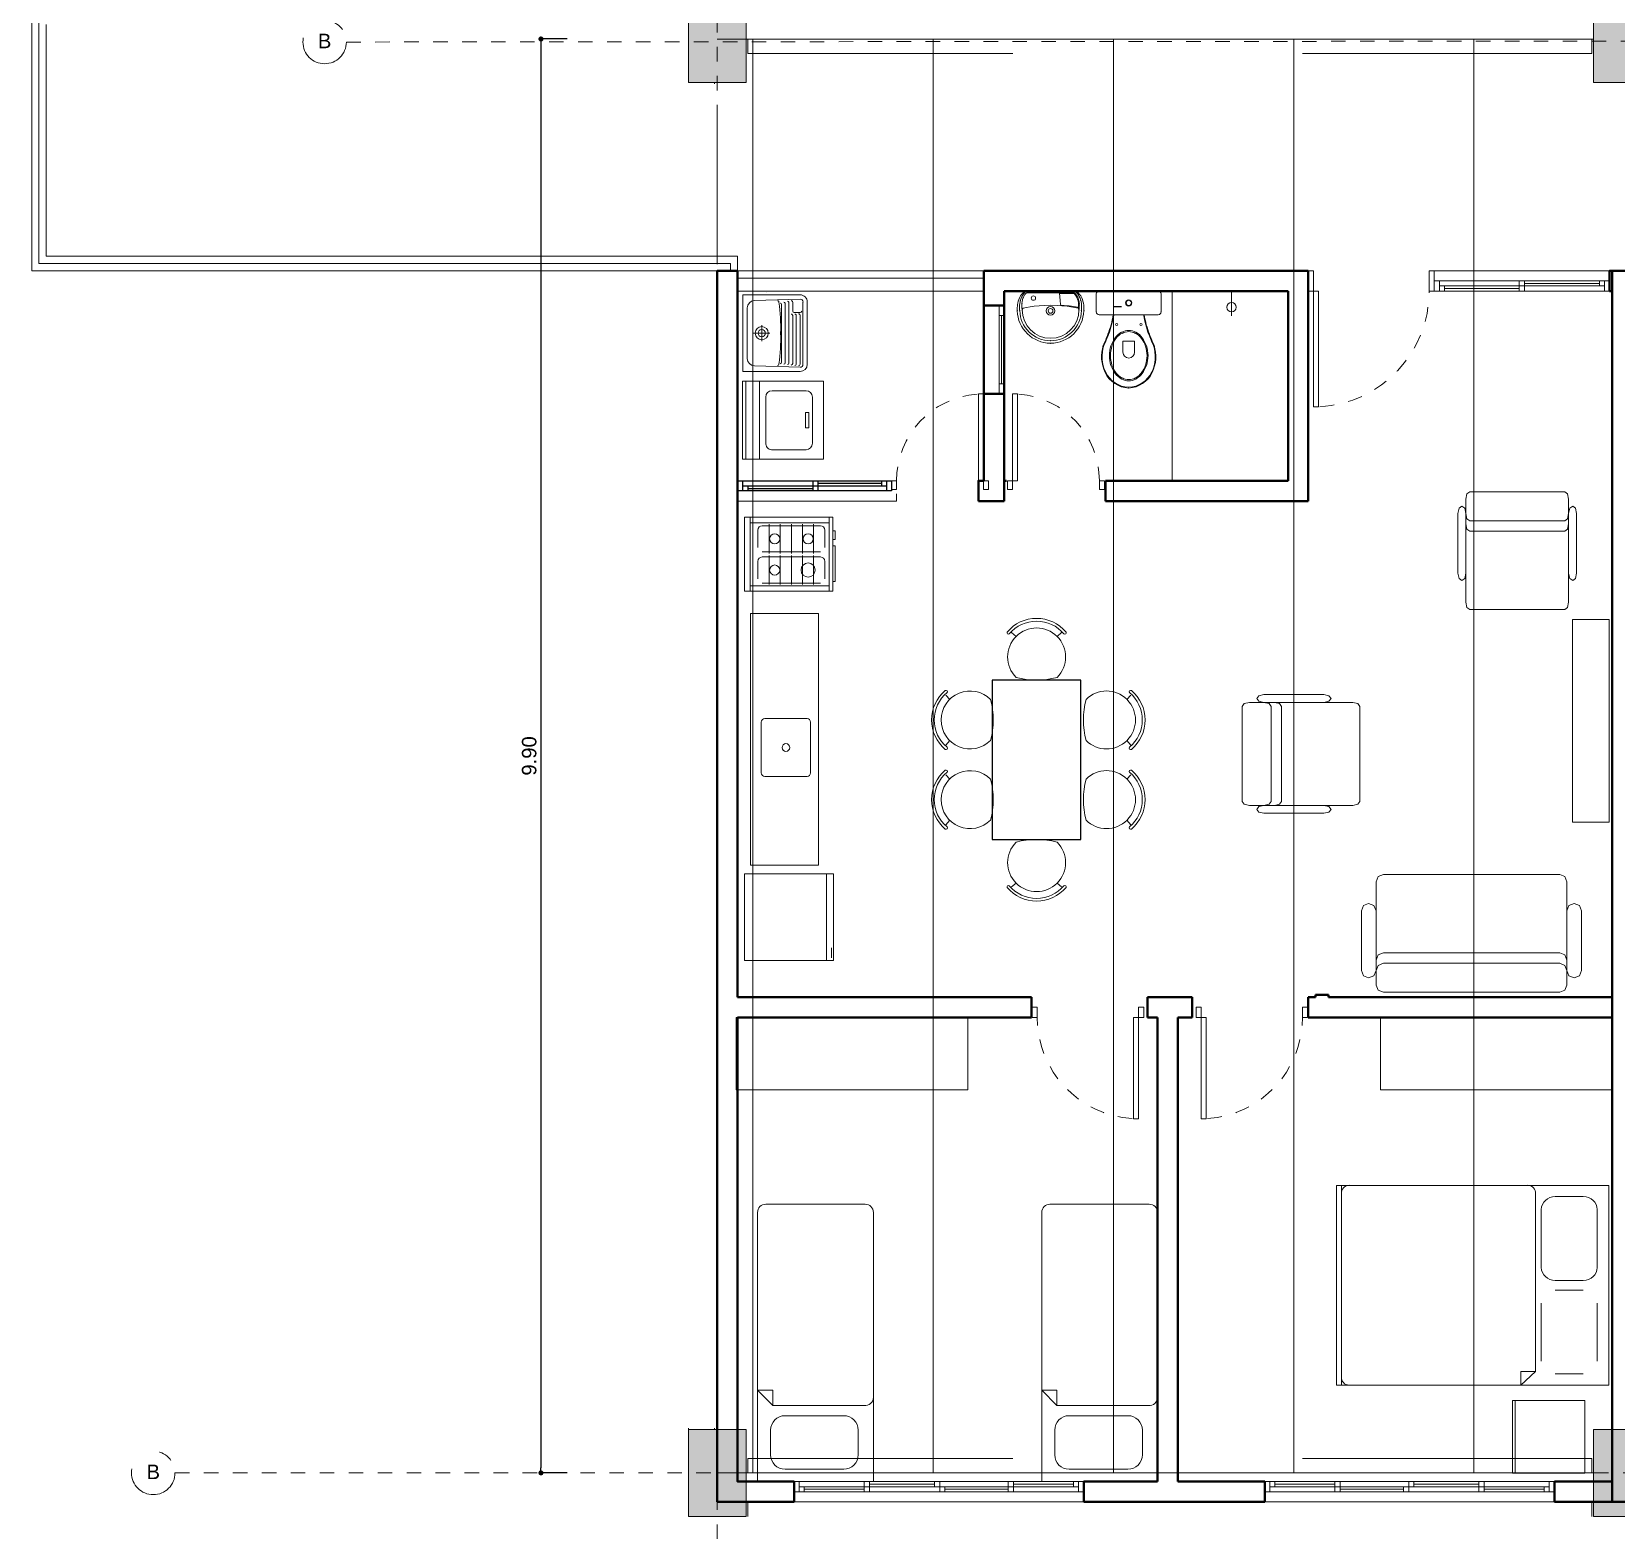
# Model space of a CAD drawing. Header units: millimetres. Extents: x 173 to 410, y -14 to 183.
# Drawn here: x 229.7 to 240.64, y 129.89 to 140.24 of the extents above; entities that cross this region are included whole.
import ezdxf

# ---------------------------------------------------------------- set-up
doc = ezdxf.new("R2010")
doc.units = ezdxf.units.MM
for name, pattern in [('DASHDOT', [1, 0.5, -0.25, 0, -0.25]), ('DASHDOTX2', [2, 1, -0.5, 0, -0.5]), ('HIDDEN', [0.05, 0.025, -0.025]), ('XKITLINE00', [0]), ('XKITLINE02', [4, 2, -2])]:
    doc.linetypes.add(name, pattern=pattern)
doc.layers.get('0').update_dxf_attribs({"color": 4})
for name, color, linetype in [('ar-mobiliario', 7, 'Continuous'), ('ar-sanitarios-louças', 7, 'Continuous'), ('EIXO', 12, 'DASHDOTX2'), ('LAJE VISTA', 143, 'Continuous'), ('VIGA', 2, 'Continuous')]:
    doc.layers.add(name, color=color, linetype=linetype)
for name, color, linetype, lineweight in [('ARQ Alvenaria', 201, 'Continuous', 40), ('ARQ Anotações', 2, 'Continuous', 5), ('ARQ Caixilharia', 140, 'Continuous', 9), ('ARQ Eixos', 8, 'DASHDOT', 5), ('ARQ Equipamento', 4, 'Continuous', 18), ('ARQ Estrutura', 7, 'Continuous', 50), ('ARQ Projeções', 144, 'HIDDEN', 5), ('ARQ Visto', 152, 'Continuous', 13)]:
    doc.layers.add(name, color=color, linetype=linetype, lineweight=lineweight)
doc.styles.get("Standard").update_dxf_attribs({"font": 'arial.ttf'})
doc.dimstyles.new('Executivo 1-50', dxfattribs={"dimtxt": 0.1, "dimasz": 0.035, "dimexe": 0, "dimexo": 0.0625, "dimgap": 0.03, "dimtad": 1, "dimzin": 0, "dimdsep": 46, "dimtxsty": 'Standard', "dimblk": 'DOT', "dimcen": 0.09, "dimclrd": 8, "dimclre": 8, "dimadec": 0, "dimazin": 0, "dimtfac": 1, "dimtix": 1, "dimtmove": 2, "dimatfit": 3, "dimldrblk": 'DOT', "dimfxl": 0.18, "dimfxlon": 1, "dimtolj": 1, "dimtzin": 0, "dimarcsym": 0})

# ---------------------------------------------------------------- blocks, each defined once
blk = doc.blocks.new('_DOT')
at = {"color": 0, "linetype": 'ByBlock', "lineweight": -2}
blk.add_line((-0.5, 0), (-1, 0), dxfattribs=at)
at = {"color": 0, "linetype": 'ByBlock', "const_width": 0.5}
blk.add_lwpolyline([(-0.25, 0, 1), (0.25, 0, 1)], format="xyb", close=True, dxfattribs=at)
blk = doc.blocks.new('*D43')
at = {"layer": 'ARQ Anotações', "color": 8, "lineweight": -2, "transparency": 16777216}
for p, q in [((233.396, 140.185), (233.216, 140.185)), ((233.216, 140.15), (233.216, 130.32)), ((233.396, 130.285), (233.216, 130.285))]:
    blk.add_line(p, q, dxfattribs=at)
at = {"layer": 'Defpoints', "color": 0, "transparency": 16777216}
for p in [(234.234, 140.185), (233.216, 130.285), (234.234, 130.285)]:
    blk.add_point(p, dxfattribs=at)
at = {"layer": 'ARQ Anotações', "color": 8, "lineweight": -2, "transparency": 16777216, "xscale": 0.035, "yscale": 0.035, "zscale": 0.035}
for p, rotation in [((233.216, 140.185), 90), ((233.216, 130.285), 270)]:
    blk.add_blockref('_DOT', p, dxfattribs=dict(at, rotation=rotation))
at = {"layer": 'ARQ Anotações', "color": 0, "transparency": 16777216, "insert": (233.135, 135.235), "char_height": 0.1, "attachment_point": 5, "rotation": 90}
blk.add_mtext('\\A1;9.90', dxfattribs=at)
blk = doc.blocks.new('*D45')
at = {"layer": 'ARQ Anotações', "color": 8, "lineweight": -2, "transparency": 16777216}
for p, q in [((234.234, 129.147), (234.234, 128.967)), ((290.884, 129.147), (290.884, 128.967)), ((290.849, 128.967), (234.269, 128.967))]:
    blk.add_line(p, q, dxfattribs=at)
at = {"layer": 'Defpoints', "color": 0, "transparency": 16777216}
for p in [(234.234, 129.985), (290.884, 129.985), (234.234, 128.967)]:
    blk.add_point(p, dxfattribs=at)
at = {"layer": 'ARQ Anotações', "color": 8, "lineweight": -2, "transparency": 16777216, "xscale": 0.035, "yscale": 0.035, "zscale": 0.035, "rotation": 180}
blk.add_blockref('_DOT', (234.234, 128.967), dxfattribs=at)
at = {"layer": 'ARQ Anotações', "color": 8, "lineweight": -2, "transparency": 16777216, "xscale": 0.035, "yscale": 0.035, "zscale": 0.035}
blk.add_blockref('_DOT', (290.884, 128.967), dxfattribs=at)
at = {"layer": 'ARQ Anotações', "color": 0, "transparency": 16777216, "insert": (262.559, 129.048), "char_height": 0.1, "attachment_point": 5}
blk.add_mtext('\\A1;56.65', dxfattribs=at)
blk = doc.blocks.new('PSR_Double Bed', base_point=(23.006, 28.013))
at = {"layer": 'ar-mobiliario', "color": 8, "linetype": 'Continuous', "lineweight": 13, "true_color": 0x747474}
for p, q in [((23.024, 29.732), (23.059, 29.732)), ((23.024, 28.182), (23.024, 29.732)), ((23.059, 29.732), (24.94, 29.732)), ((23.059, 28.182), (23.059, 29.732)), ((24.448, 29.626), (24.343, 29.732)), ((24.343, 29.732), (24.343, 29.626)), ((24.343, 29.626), (24.448, 29.626)), ((24.448, 28.245), (24.448, 29.626)), ((24.79, 29.645), (24.59, 29.645)), ((24.94, 29.732), (24.974, 29.732)), ((24.974, 28.182), (24.974, 29.732)), ((24.49, 29.545), (24.49, 29.095)), ((24.89, 29.545), (24.89, 29.095)), ((24.79, 28.995), (24.59, 28.995)), ((24.79, 28.919), (24.59, 28.919)), ((24.49, 28.369), (24.49, 28.819)), ((24.89, 28.369), (24.89, 28.819)), ((24.79, 28.269), (24.59, 28.269)), ((23.024, 28.182), (23.059, 28.182)), ((23.059, 28.182), (24.94, 28.182)), ((24.94, 28.182), (24.974, 28.182))]:
    blk.add_line(p, q, dxfattribs=at)
for centre, radius, start, end in [((23.115, 29.675), 0.0571, 90, 187.1348), ((24.59, 28.819), 0.1, 90, 180), ((24.79, 28.819), 0.1, 0, 90), ((24.59, 28.369), 0.1, 180, 270), ((24.79, 28.369), 0.1, 270, 0), ((23.115, 28.238), 0.0571, 172.8651, 270), ((24.392, 28.238), 0.0571, 270, 7.1348)]:
    blk.add_arc(centre, radius, start, end, dxfattribs=at)
blk = doc.blocks.new('Cab Base 1D-Drawer_2', base_point=(23.006, 28.013))
at = {"layer": 'ar-mobiliario', "color": 8, "linetype": 'Continuous', "lineweight": 13, "true_color": 0x747474}
for p, q in [((23.006, 28.513), (23.506, 28.513)), ((23.006, 28.013), (23.006, 28.513)), ((23.006, 28.493), (23.506, 28.493)), ((23.506, 28.013), (23.506, 28.513)), ((23.006, 28.013), (23.506, 28.013))]:
    blk.add_line(p, q, dxfattribs=at)
blk = doc.blocks.new('Folha 72')
at = {"color": 0, "linetype": 'ByBlock', "lineweight": -2}
for p, q in [((0.35, 0.7), (0.315, 0.7)), ((0.315, 0), (0.315, 0.7)), ((0.35, 0), (0.35, 0.7)), ((-0.385, 0), (-0.35, 0)), ((-0.385, -0.07), (-0.385, 0)), ((-0.35, 0), (-0.35, -0.07)), ((0.35, 0), (0.315, 0)), ((0.385, 0), (0.35, 0)), ((0.35, 0), (0.35, -0.07)), ((0.385, -0.07), (0.385, 0)), ((-0.35, -0.07), (-0.385, -0.07)), ((0.35, -0.07), (0.385, -0.07))]:
    blk.add_line(p, q, dxfattribs=at)
at = {"layer": 'ARQ Projeções'}
blk.add_arc((0.35, 0), 0.7, 93.6334, 180, dxfattribs=at)
blk = doc.blocks.new('Janela de correr_3')
at = {"lineweight": 13}
for p, q in [((0.403, 0), (-0.603, 0)), ((-0.603, 0), (-0.603, -0.07)), ((-0.568, -0.07), (-0.568, 0)), ((-0.533, -0.035), (-0.533, 0)), ((-0.118, -0.07), (-0.118, 0)), ((-0.082, -0.07), (-0.082, 0)), ((1.397, 0), (0.392, 0)), ((0.403, -0.07), (0.403, 0)), ((0.403, -0.07), (0.403, 0)), ((0.438, -0.035), (0.438, 0)), ((0.877, -0.07), (0.877, 0)), ((0.912, -0.07), (0.912, 0)), ((1.362, -0.07), (1.362, 0)), ((1.397, -0.07), (1.397, 0)), ((-0.603, -0.07), (0.403, -0.07)), ((-0.568, -0.035), (0.403, -0.035)), ((-0.533, -0.018), (-0.118, -0.018)), ((-0.082, -0.053), (0.368, -0.053)), ((0.368, -0.07), (0.368, -0.035)), ((0.392, -0.07), (1.397, -0.07)), ((0.403, -0.035), (1.362, -0.035)), ((0.438, -0.018), (0.877, -0.018)), ((0.912, -0.053), (1.327, -0.053)), ((1.327, -0.07), (1.327, -0.035))]:
    blk.add_line(p, q, dxfattribs=at)
blk = doc.blocks.new('PSN_Single Bed', base_point=(23.006, 28.013))
at = {"layer": 'ar-mobiliario', "color": 8, "linetype": 'Continuous', "lineweight": 13, "true_color": 0x747474}
for p, q in [((23.193, 29.912), (23.193, 29.946)), ((23.993, 29.946), (23.193, 29.946)), ((23.193, 29.912), (23.193, 28.088)), ((23.993, 29.912), (23.993, 29.946)), ((23.993, 29.912), (23.993, 28.088)), ((23.383, 29.861), (23.788, 29.861)), ((23.283, 29.761), (23.283, 29.591)), ((23.888, 29.761), (23.888, 29.591)), ((23.383, 29.491), (23.788, 29.491)), ((23.298, 29.42), (23.193, 29.315)), ((23.298, 29.315), (23.298, 29.42)), ((23.929, 29.42), (23.298, 29.42)), ((23.193, 29.315), (23.298, 29.315)), ((23.936, 28.031), (23.25, 28.031))]:
    blk.add_line(p, q, dxfattribs=at)
for centre, radius, start, end in [((23.383, 29.761), 0.1, 90, 180), ((23.788, 29.761), 0.1, 0, 90), ((23.383, 29.591), 0.1, 180, 270), ((23.788, 29.591), 0.1, 270, 0), ((23.936, 29.364), 0.0571, 0, 97.1348), ((23.25, 28.088), 0.057, 180, 270), ((23.936, 28.088), 0.057, 270, 360)]:
    blk.add_arc(centre, radius, start, end, dxfattribs=at)
blk = doc.blocks.new('SLAB_19', base_point=(-13.105, -3.32))
at = {"layer": 'ar-mobiliario', "color": 8, "linetype": 'Continuous', "lineweight": 13, "true_color": 0x747474, "flags": 128}
blk.add_lwpolyline([(-13.105, -3.32), (-13.105, -3.82), (-11.505, -3.82), (-11.505, -3.32)], close=True, dxfattribs=at)
blk = doc.blocks.new('CP929_2')
at = {"layer": 'ARQ Equipamento', "lineweight": 13}
for p, q in [((-0.222, -0.027), (-0.224, -0.035)), ((-0.224, -0.035), (-0.224, -0.159)), ((-0.218, -0.021), (-0.222, -0.027)), ((-0.212, -0.016), (-0.218, -0.021)), ((-0.204, -0.015), (-0.212, -0.016)), ((-0.204, -0.015), (0.204, -0.015)), ((0.204, -0.015), (0.212, -0.016)), ((0.212, -0.016), (0.217, -0.021)), ((0.217, -0.021), (0.222, -0.027)), ((0.222, -0.027), (0.223, -0.035)), ((0.223, -0.035), (0.223, -0.159)), ((-0.224, -0.159), (-0.222, -0.167)), ((-0.222, -0.167), (-0.218, -0.173)), ((-0.218, -0.173), (-0.212, -0.177)), ((-0.212, -0.177), (-0.204, -0.179)), ((-0.204, -0.179), (0, -0.179)), ((-0.103, -0.18), (-0.103, -0.179)), ((0.204, -0.179), (0, -0.179)), ((0.102, -0.18), (0.102, -0.179)), ((0.212, -0.177), (0.204, -0.179)), ((0.217, -0.173), (0.212, -0.177)), ((0.222, -0.167), (0.217, -0.173)), ((0.223, -0.159), (0.222, -0.167)), ((-0.04, -0.437), (-0.04, -0.36)), ((-0.04, -0.36), (0, -0.36)), ((0.04, -0.36), (0, -0.36)), ((0.04, -0.437), (0.04, -0.36))]:
    blk.add_line(p, q, dxfattribs=at)
for centre, radius in [((0, -0.097), 0.0216), ((0, -0.097), 0.018), ((-0.084, -0.246), 0.00752), ((0.084, -0.246), 0.00752)]:
    blk.add_circle(centre, radius, dxfattribs=at)
for centre, radius, start, end in [((-0.859, -0.049), 0.763, 339.6909, 350.163), ((-0.859, -0.049), 0.767, 339.6909, 350.163), ((0.858, -0.049), 0.767, 189.837, 200.3091), ((0.858, -0.049), 0.763, 189.837, 200.3091), ((-26.813, 10.724), 28.863, 337.3538, 337.5183), ((-25.375, 10.125), 27.31, 337.3514, 337.5257), ((0.018, -0.424), 0.142, 118.3761, 142.5178), ((0.018, -0.425), 0.135, 118.3761, 142.5178), ((0, -0.39), 0.103, 90, 118.3761), ((0, -0.392), 0.0966, 90, 118.3761), ((0, -0.39), 0.103, 61.6239, 90), ((0, -0.392), 0.0966, 61.6239, 90), ((-0.018, -0.425), 0.135, 37.4822, 61.6239), ((-0.019, -0.424), 0.142, 37.4822, 61.6239), ((25.374, 10.125), 27.31, 202.4743, 202.6486), ((26.812, 10.724), 28.863, 202.4817, 202.6462), ((0.067, -0.468), 0.255, 162.0904, 205.4458), ((0.063, -0.468), 0.247, 161.867, 205.7625), ((0.092, -0.461), 0.226, 162.3784, 180), ((0.091, -0.461), 0.217, 162.3784, 180), ((0.047, -0.447), 0.178, 142.5178, 162.3784), ((0.046, -0.447), 0.17, 142.5178, 162.3784), ((0, -0.437), 0.0404, 180, 0), ((-0.047, -0.447), 0.17, 17.6216, 37.4822), ((-0.048, -0.447), 0.178, 17.6216, 37.4822), ((-0.091, -0.461), 0.217, 360, 17.6216), ((-0.093, -0.461), 0.226, 0, 17.6216), ((-0.064, -0.468), 0.247, 334.2375, 18.133), ((-0.068, -0.468), 0.255, 334.5542, 17.9096), ((0.092, -0.461), 0.226, 180, 197.6216), ((0.091, -0.461), 0.217, 180, 197.6216), ((0.047, -0.475), 0.178, 197.6216, 217.4822), ((0.046, -0.475), 0.17, 197.6216, 217.4822), ((-0.047, -0.475), 0.17, 322.5178, 342.3784), ((-0.048, -0.475), 0.178, 322.5178, 342.3784), ((-0.091, -0.461), 0.217, 342.3784, 0), ((-0.093, -0.461), 0.226, 342.3784, 360), ((0.008, -0.495), 0.19, 205.7625, 267.2081), ((0.008, -0.495), 0.185, 205.7625, 267.2081), ((0.018, -0.498), 0.142, 217.4822, 241.6239), ((0.018, -0.497), 0.135, 217.4822, 241.6239), ((0, -0.532), 0.103, 241.6239, 270), ((0, -0.53), 0.0966, 241.6239, 270), ((-0.009, -0.495), 0.185, 272.7919, 334.2375), ((0, -0.53), 0.0966, 270, 298.3761), ((0, -0.532), 0.103, 270, 298.3761), ((-0.009, -0.495), 0.19, 272.7919, 334.2375), ((-0.018, -0.497), 0.135, 298.3761, 322.5178), ((-0.019, -0.498), 0.142, 298.3761, 322.5178)]:
    blk.add_arc(centre, radius, start, end, dxfattribs=at)
for p in [(-0.204, -0.015), (0.204, -0.015), (-0.224, -0.159), (-0.103, -0.18), (0.102, -0.18), (0.223, -0.159)]:
    blk.add_point(p, dxfattribs=at)
blk = doc.blocks.new('L915')
at = {"layer": 'ARQ Equipamento', "lineweight": 13}
for p, q in [((-0.172, 0), (-0.181, -0.006)), ((-0.172, 0), (0.172, 0)), ((0.172, 0), (0.181, -0.006)), ((-0.23, -0.114), (-0.229, -0.104)), ((-0.227, -0.083), (-0.229, -0.098)), ((-0.229, -0.104), (-0.229, -0.098)), ((-0.224, -0.07), (-0.227, -0.083)), ((-0.22, -0.058), (-0.224, -0.07)), ((-0.215, -0.046), (-0.22, -0.058)), ((-0.208, -0.034), (-0.215, -0.046)), ((-0.214, -0.098), (-0.213, -0.087)), ((-0.214, -0.105), (-0.214, -0.098)), ((-0.214, -0.114), (-0.214, -0.105)), ((-0.213, -0.087), (-0.211, -0.075)), ((-0.211, -0.075), (-0.208, -0.064)), ((-0.2, -0.023), (-0.208, -0.034)), ((-0.208, -0.064), (-0.204, -0.05)), ((-0.204, -0.05), (-0.198, -0.038)), ((-0.19, -0.013), (-0.2, -0.023)), ((-0.199, -0.097), (-0.198, -0.091)), ((-0.198, -0.102), (-0.199, -0.097)), ((-0.198, -0.038), (-0.192, -0.029)), ((-0.198, -0.084), (-0.197, -0.075)), ((-0.198, -0.091), (-0.198, -0.084)), ((-0.198, -0.108), (-0.198, -0.102)), ((-0.198, -0.113), (-0.198, -0.108)), ((-0.197, -0.075), (-0.194, -0.061)), ((-0.194, -0.061), (-0.191, -0.05)), ((-0.193, -0.093), (-0.194, -0.105)), ((-0.194, -0.105), (-0.194, -0.116)), ((-0.192, -0.08), (-0.193, -0.093)), ((-0.192, -0.029), (-0.185, -0.018)), ((-0.19, -0.067), (-0.192, -0.08)), ((-0.191, -0.05), (-0.188, -0.042)), ((-0.181, -0.006), (-0.19, -0.013)), ((-0.187, -0.056), (-0.19, -0.067)), ((-0.188, -0.042), (-0.182, -0.032)), ((-0.182, -0.046), (-0.187, -0.056)), ((-0.185, -0.018), (-0.177, -0.009)), ((-0.184, -0.112), (-0.173, -0.109)), ((-0.182, -0.032), (-0.177, -0.024)), ((-0.177, -0.036), (-0.182, -0.046)), ((-0.177, -0.009), (-0.169, -0.004)), ((-0.177, -0.024), (-0.171, -0.017)), ((-0.17, -0.026), (-0.177, -0.036)), ((-0.173, -0.109), (-0.161, -0.107)), ((-0.171, -0.017), (-0.164, -0.013)), ((-0.163, -0.018), (-0.17, -0.026)), ((-0.169, -0.004), (0.169, -0.004)), ((-0.166, -0.113), (-0.141, -0.109)), ((-0.164, -0.013), (0.164, -0.013)), ((-0.127, -0.017), (-0.163, -0.018)), ((-0.161, -0.107), (-0.145, -0.105)), ((-0.145, -0.105), (-0.128, -0.103)), ((-0.141, -0.109), (-0.114, -0.105)), ((-0.128, -0.103), (-0.11, -0.101)), ((-0.096, -0.017), (-0.127, -0.017)), ((-0.114, -0.105), (-0.078, -0.102)), ((-0.11, -0.101), (-0.095, -0.099)), ((-0.061, -0.017), (-0.096, -0.017)), ((-0.095, -0.099), (-0.078, -0.099)), ((-0.078, -0.099), (-0.071, -0.098)), ((-0.078, -0.102), (-0.045, -0.1)), ((-0.071, -0.098), (-0.069, -0.09)), ((-0.069, -0.09), (-0.066, -0.067)), ((-0.066, -0.067), (-0.063, -0.037)), ((-0.063, -0.037), (-0.061, -0.017)), ((-0.045, -0.1), (0, -0.098)), ((0.045, -0.1), (0, -0.098)), ((0.078, -0.102), (0.045, -0.1)), ((0.114, -0.105), (0.078, -0.102)), ((0.141, -0.109), (0.114, -0.105)), ((0.166, -0.113), (0.141, -0.109)), ((0.171, -0.017), (0.164, -0.013)), ((0.177, -0.009), (0.169, -0.004)), ((0.177, -0.024), (0.171, -0.017)), ((0.184, -0.018), (0.177, -0.009)), ((0.182, -0.032), (0.177, -0.024)), ((0.181, -0.006), (0.19, -0.013)), ((0.188, -0.042), (0.182, -0.032)), ((0.192, -0.029), (0.184, -0.018)), ((0.191, -0.05), (0.188, -0.042)), ((0.19, -0.013), (0.2, -0.023)), ((0.194, -0.061), (0.191, -0.05)), ((0.198, -0.038), (0.192, -0.029)), ((0.197, -0.075), (0.194, -0.061)), ((0.198, -0.084), (0.197, -0.075)), ((0.204, -0.05), (0.198, -0.038)), ((0.198, -0.091), (0.198, -0.084)), ((0.199, -0.097), (0.198, -0.091)), ((0.198, -0.102), (0.199, -0.097)), ((0.198, -0.108), (0.198, -0.102)), ((0.198, -0.113), (0.198, -0.108)), ((0.2, -0.023), (0.208, -0.034)), ((0.208, -0.064), (0.204, -0.05)), ((0.208, -0.034), (0.215, -0.046)), ((0.211, -0.075), (0.208, -0.064)), ((0.213, -0.087), (0.211, -0.075)), ((0.214, -0.098), (0.213, -0.087)), ((0.214, -0.105), (0.214, -0.098)), ((0.214, -0.114), (0.214, -0.105)), ((0.215, -0.046), (0.22, -0.058)), ((0.22, -0.058), (0.224, -0.07)), ((0.224, -0.07), (0.227, -0.083)), ((0.227, -0.083), (0.228, -0.093)), ((0.228, -0.093), (0.229, -0.104)), ((0.229, -0.104), (0.23, -0.114)), ((-0.23, -0.125), (-0.23, -0.114)), ((-0.23, -0.136), (-0.23, -0.125)), ((-0.228, -0.159), (-0.23, -0.136)), ((-0.224, -0.181), (-0.228, -0.159)), ((-0.218, -0.203), (-0.224, -0.181)), ((-0.21, -0.223), (-0.218, -0.203)), ((-0.214, -0.121), (-0.214, -0.114)), ((-0.214, -0.125), (-0.214, -0.121)), ((-0.214, -0.125), (-0.214, -0.128)), ((-0.214, -0.128), (-0.213, -0.135)), ((-0.213, -0.135), (-0.211, -0.157)), ((-0.211, -0.157), (-0.208, -0.177)), ((-0.208, -0.177), (-0.202, -0.197)), ((-0.202, -0.197), (-0.195, -0.216)), ((-0.198, -0.119), (-0.198, -0.113)), ((-0.197, -0.125), (-0.198, -0.119)), ((-0.196, -0.13), (-0.197, -0.125)), ((-0.195, -0.125), (-0.196, -0.13)), ((-0.193, -0.122), (-0.195, -0.125)), ((-0.195, -0.216), (-0.186, -0.234)), ((-0.194, -0.116), (-0.184, -0.112)), ((-0.19, -0.118), (-0.193, -0.122)), ((-0.19, -0.118), (-0.166, -0.113)), ((0.19, -0.118), (0.166, -0.113)), ((0.186, -0.234), (0.195, -0.216)), ((0.19, -0.118), (0.193, -0.122)), ((0.193, -0.122), (0.195, -0.125)), ((0.195, -0.125), (0.196, -0.13)), ((0.195, -0.216), (0.202, -0.197)), ((0.196, -0.13), (0.197, -0.125)), ((0.197, -0.125), (0.198, -0.119)), ((0.198, -0.119), (0.198, -0.113)), ((0.202, -0.197), (0.208, -0.177)), ((0.208, -0.177), (0.211, -0.157)), ((0.218, -0.203), (0.21, -0.223)), ((0.211, -0.157), (0.213, -0.135)), ((0.213, -0.135), (0.214, -0.128)), ((0.214, -0.121), (0.214, -0.114)), ((0.214, -0.125), (0.214, -0.121)), ((0.214, -0.128), (0.214, -0.125)), ((0.224, -0.181), (0.218, -0.203)), ((0.228, -0.159), (0.224, -0.181)), ((0.23, -0.136), (0.228, -0.159)), ((0.23, -0.114), (0.23, -0.125)), ((0.23, -0.125), (0.23, -0.136)), ((-0.2, -0.243), (-0.21, -0.223)), ((-0.189, -0.262), (-0.2, -0.243)), ((-0.175, -0.278), (-0.189, -0.262)), ((-0.186, -0.234), (-0.175, -0.252)), ((-0.175, -0.252), (-0.162, -0.268)), ((-0.16, -0.295), (-0.175, -0.278)), ((-0.162, -0.268), (-0.148, -0.283)), ((-0.144, -0.309), (-0.16, -0.295)), ((-0.148, -0.283), (-0.133, -0.296)), ((-0.127, -0.322), (-0.144, -0.309)), ((-0.133, -0.296), (-0.117, -0.308)), ((-0.108, -0.333), (-0.127, -0.322)), ((-0.117, -0.308), (-0.1, -0.318)), ((-0.1, -0.318), (-0.082, -0.327)), ((-0.082, -0.327), (-0.062, -0.334)), ((0.062, -0.334), (0.082, -0.327)), ((0.082, -0.327), (0.1, -0.318)), ((0.1, -0.318), (0.117, -0.308)), ((0.127, -0.322), (0.107, -0.333)), ((0.117, -0.308), (0.133, -0.296)), ((0.144, -0.309), (0.127, -0.322)), ((0.133, -0.296), (0.148, -0.283)), ((0.16, -0.295), (0.144, -0.309)), ((0.148, -0.283), (0.162, -0.268)), ((0.175, -0.278), (0.16, -0.295)), ((0.162, -0.268), (0.175, -0.252)), ((0.175, -0.252), (0.186, -0.234)), ((0.189, -0.262), (0.175, -0.278)), ((0.2, -0.243), (0.189, -0.262)), ((0.21, -0.223), (0.2, -0.243)), ((-0.088, -0.342), (-0.108, -0.333)), ((-0.067, -0.35), (-0.088, -0.342)), ((-0.046, -0.355), (-0.067, -0.35)), ((-0.062, -0.334), (-0.042, -0.339)), ((-0.023, -0.359), (-0.046, -0.355)), ((-0.042, -0.339), (-0.022, -0.342)), ((0, -0.36), (-0.023, -0.359)), ((-0.022, -0.342), (0, -0.343)), ((0, -0.343), (0.022, -0.342)), ((0.023, -0.359), (0, -0.36)), ((0.022, -0.342), (0.042, -0.339)), ((0.046, -0.355), (0.023, -0.359)), ((0.042, -0.339), (0.062, -0.334)), ((0.067, -0.35), (0.046, -0.355)), ((0.088, -0.342), (0.067, -0.35)), ((0.107, -0.333), (0.088, -0.342))]:
    blk.add_line(p, q, dxfattribs=at)
for centre, radius in [((0, -0.137), 0.0295), ((0.118, -0.049), 0.0151), ((0, -0.137), 0.0161)]:
    blk.add_circle(centre, radius, dxfattribs=at)
blk.add_arc((0, -0.13), 0.196, 180, 360, dxfattribs=at)
for p in [(-0.208, -0.064), (-0.198, -0.084), (-0.177, -0.036), (-0.071, -0.098), (0.198, -0.084), (0.208, -0.064), (-0.23, -0.136), (-0.213, -0.135), (-0.196, -0.13), (-0.184, -0.112), (0.196, -0.13), (0.213, -0.135), (0.23, -0.136), (0, -0.343), (0, -0.36)]:
    blk.add_point(p, dxfattribs=at)
blk = doc.blocks.new('Folha 62')
at = {"lineweight": -2}
for p, q in [((0.3, 0.6), (0.265, 0.6)), ((0.265, 0), (0.265, 0.6)), ((0.3, 0), (0.3, 0.6)), ((-0.335, 0), (-0.3, 0)), ((-0.335, -0.06), (-0.335, 0)), ((-0.3, 0), (-0.3, -0.06)), ((0.3, 0), (0.265, 0)), ((0.335, 0), (0.3, 0)), ((0.3, 0), (0.3, -0.06)), ((0.335, -0.06), (0.335, 0)), ((-0.3, -0.06), (-0.335, -0.06)), ((0.3, -0.06), (0.335, -0.06))]:
    blk.add_line(p, q, dxfattribs=at)
at = {"layer": 'ARQ Projeções'}
blk.add_arc((0.3, 0), 0.6, 94.2369, 180, dxfattribs=at)
blk = doc.blocks.new('chuveiro')
at = {"linetype": 'ByBlock', "lineweight": -2}
blk.add_line((0, 0), (0, -172), dxfattribs=at)
blk.add_circle((0, -112), 32.4, dxfattribs=at)
blk = doc.blocks.new('PSR_cuba cozinha', base_point=(23.006, 28.013))
at = {"layer": 'ar-sanitarios-louças', "color": 8, "linetype": 'Continuous', "lineweight": 13, "true_color": 0x747474}
for p, q in [((23.11, 28.569), (23.41, 28.569)), ((23.085, 28.544), (23.085, 28.337)), ((23.435, 28.544), (23.435, 28.194)), ((23.085, 28.194), (23.085, 28.337)), ((23.11, 28.169), (23.41, 28.169))]:
    blk.add_line(p, q, dxfattribs=at)
blk.add_circle((23.26, 28.369), 0.0269, dxfattribs=at)
for centre, start, end in [((23.11, 28.544), 90, 180), ((23.41, 28.544), 0, 90), ((23.11, 28.194), 180, 270), ((23.41, 28.194), 270, 0)]:
    blk.add_arc(centre, 0.025, start, end, dxfattribs=at)
blk = doc.blocks.new('PSR_Fridge 1Door', base_point=(23.006, 28.013))
at = {"layer": 'ar-mobiliario', "color": 8, "linetype": 'Continuous', "lineweight": 13, "true_color": 0x747474}
for p, q in [((23.006, 28.661), (23.006, 28.013)), ((23.006, 28.661), (23.717, 28.661)), ((23.717, 28.013), (23.717, 28.661)), ((23.006, 28.064), (23.717, 28.064)), ((23.006, 28.013), (23.717, 28.013)), ((23.612, 28.028), (23.693, 28.028))]:
    blk.add_line(p, q, dxfattribs=at)
blk = doc.blocks.new('PSR_Fogão4 bocas', base_point=(23.006, 28.013))
at = {"layer": 'ar-mobiliario', "color": 8, "linetype": 'Continuous', "lineweight": 13, "true_color": 0x747474}
for p, q in [((23.006, 28.623), (23.516, 28.623)), ((23.006, 28.623), (23.006, 28.013)), ((23.006, 28.585), (23.516, 28.585)), ((23.043, 28.585), (23.043, 28.039)), ((23.479, 28.585), (23.479, 28.039)), ((23.516, 28.013), (23.516, 28.623)), ((23.054, 28.454), (23.255, 28.454)), ((23.064, 28.501), (23.064, 28.099)), ((23.094, 28.531), (23.155, 28.531)), ((23.215, 28.531), (23.155, 28.531)), ((23.245, 28.501), (23.245, 28.099)), ((23.269, 28.454), (23.47, 28.454)), ((23.28, 28.501), (23.28, 28.099)), ((23.31, 28.531), (23.37, 28.531)), ((23.43, 28.531), (23.37, 28.531)), ((23.46, 28.501), (23.46, 28.099)), ((23.054, 28.377), (23.255, 28.377)), ((23.269, 28.377), (23.47, 28.377)), ((23.054, 28.3), (23.255, 28.3)), ((23.269, 28.3), (23.47, 28.3)), ((23.054, 28.223), (23.255, 28.223)), ((23.054, 28.146), (23.255, 28.146)), ((23.269, 28.223), (23.47, 28.223)), ((23.269, 28.146), (23.47, 28.146)), ((23.006, 28.039), (23.516, 28.039)), ((23.006, 28.013), (23.516, 28.013)), ((23.094, 28.069), (23.155, 28.069)), ((23.099, 27.998), (23.099, 28.013)), ((23.215, 28.069), (23.155, 28.069)), ((23.159, 28.013), (23.159, 27.998)), ((23.204, 27.998), (23.204, 28.013)), ((23.31, 28.069), (23.37, 28.069)), ((23.43, 28.069), (23.37, 28.069)), ((23.449, 27.998), (23.449, 28.013)), ((23.099, 27.998), (23.159, 27.998)), ((23.449, 27.998), (23.204, 27.998))]:
    blk.add_line(p, q, dxfattribs=at)
for centre, radius in [((23.155, 28.415), 0.035), ((23.37, 28.415), 0.035), ((23.37, 28.184), 0.0487), ((23.155, 28.184), 0.035)]:
    blk.add_circle(centre, radius, dxfattribs=at)
for centre, start, end in [((23.094, 28.501), 90, 180), ((23.31, 28.501), 90, 180), ((23.094, 28.099), 180, 270), ((23.31, 28.099), 180, 270)]:
    blk.add_arc(centre, 0.03, start, end, dxfattribs=at)
blk = doc.blocks.new('PSR_Tanque 25L', base_point=(23.006, 28.013))
at = {"layer": 'ar-sanitarios-louças', "color": 8, "linetype": 'Continuous', "lineweight": 13, "true_color": 0x747474}
for p, q in [((22.871, 28.408), (23.401, 28.408)), ((22.871, 28.408), (22.871, 28.013)), ((22.961, 28.378), (23.311, 28.378)), ((23.194, 28.408), (23.248, 28.408)), ((23.401, 28.408), (23.401, 28.013)), ((22.911, 28.328), (22.901, 28.013)), ((23.136, 28.278), (23.08, 28.278)), ((23.136, 28.278), (23.136, 28.334)), ((23.136, 28.278), (23.192, 28.278)), ((23.136, 28.278), (23.136, 28.222)), ((23.361, 28.328), (23.371, 28.013)), ((22.935, 28.141), (23.136, 28.141)), ((23.333, 28.141), (23.136, 28.141)), ((22.921, 28.013), (23.136, 28.013)), ((22.923, 28.039), (23.136, 28.039)), ((22.926, 28.064), (23.136, 28.064)), ((22.929, 28.09), (23.136, 28.09)), ((22.932, 28.115), (23.136, 28.115)), ((23.339, 28.115), (23.136, 28.115)), ((23.346, 28.09), (23.136, 28.09)), ((23.257, 28.064), (23.136, 28.064)), ((23.258, 28.039), (23.136, 28.039)), ((23.26, 28.013), (23.136, 28.013)), ((23.279, 28.012), (23.279, 28.054)), ((23.289, 28.064), (23.351, 28.064)), ((23.351, 27.993), (22.921, 27.993)), ((23.351, 27.963), (22.921, 27.963))]:
    blk.add_line(p, q, dxfattribs=at)
for radius in [0.0452, 0.025]:
    blk.add_circle((23.136, 28.278), radius, dxfattribs=at)
for centre, radius, start, end in [((22.961, 28.328), 0.05, 90, 180), ((23.311, 28.328), 0.05, 0, 90), ((22.922, 28.169), 0.01, 180, 270), ((23.095, 29.402), 1.255, 262.0871, 271.891), ((22.932, 28.125), 0.01, 180, 270), ((22.935, 28.151), 0.01, 180, 270), ((23.177, 29.402), 1.255, 268.109, 277.9129), ((23.333, 28.151), 0.01, 270, 0), ((23.339, 28.125), 0.01, 270, 0), ((23.35, 28.169), 0.01, 270, 0), ((22.921, 28.013), 0.05, 180, 270), ((22.921, 28.013), 0.02, 178.6718, 270), ((22.921, 28.023), 0.01, 180, 270), ((22.923, 28.049), 0.01, 180, 270), ((22.926, 28.074), 0.01, 180, 270), ((22.929, 28.1), 0.01, 180, 270), ((23.257, 28.074), 0.01, 270, 0), ((23.258, 28.049), 0.01, 270, 0), ((23.26, 28.023), 0.01, 270, 0), ((23.289, 28.054), 0.01, 90, 180), ((23.346, 28.1), 0.01, 270, 0), ((23.351, 28.074), 0.01, 270, 0), ((23.351, 28.013), 0.05, 270, 0), ((23.351, 28.012), 0.02, 270, 1.3282), ((23.289, 28.012), 0.01, 180, 270)]:
    blk.add_arc(centre, radius, start, end, dxfattribs=at)
blk = doc.blocks.new('PSN_WasherDryer Vert', base_point=(23.006, 28.013))
at = {"layer": 'ar-mobiliario', "color": 8, "linetype": 'Continuous', "lineweight": 13, "true_color": 0x747474}
for p, q in [((23.615, 28.673), (23.006, 28.673)), ((23.006, 28.673), (23.006, 28.013)), ((23.615, 28.013), (23.615, 28.673)), ((23.131, 28.583), (23.49, 28.583)), ((23.37, 28.554), (23.25, 28.554)), ((23.25, 28.554), (23.25, 28.527)), ((23.37, 28.554), (23.37, 28.527)), ((23.081, 28.532), (23.081, 28.251)), ((23.37, 28.527), (23.25, 28.527)), ((23.54, 28.532), (23.54, 28.254)), ((23.136, 28.203), (23.49, 28.203)), ((23.006, 28.153), (23.615, 28.153)), ((23.006, 28.04), (23.615, 28.04)), ((23.006, 28.013), (23.615, 28.013))]:
    blk.add_line(p, q, dxfattribs=at)
for centre, radius, start, end in [((23.131, 28.532), 0.0508, 90, 180), ((23.49, 28.532), 0.0508, 360, 90), ((23.131, 28.254), 0.0509, 183.5763, 274.7637), ((23.49, 28.254), 0.0508, 270, 0)]:
    blk.add_arc(centre, radius, start, end, dxfattribs=at)
blk = doc.blocks.new('Table 9 Rectangular', base_point=(23.006, 28.013))
at = {"layer": 'ar-mobiliario', "linetype": 'Continuous'}
for p, q in [((24.377, 28.775), (23.006, 28.775)), ((23.006, 28.775), (23.006, 28.013)), ((24.377, 28.775), (23.006, 28.775)), ((23.006, 28.775), (23.006, 28.013)), ((24.377, 28.013), (24.377, 28.775)), ((24.377, 28.013), (24.377, 28.775)), ((23.006, 28.013), (24.377, 28.013)), ((23.006, 28.013), (24.377, 28.013))]:
    blk.add_line(p, q, dxfattribs=at)
blk = doc.blocks.new('PSR_Chair Round', base_point=(23.006, 28.013))
at = {"layer": 'ar-mobiliario', "color": 8, "linetype": 'Continuous', "lineweight": 13, "true_color": 0x747474}
for p, q in [((22.833, 27.545), (22.864, 27.572)), ((23.178, 27.545), (23.147, 27.572))]:
    blk.add_line(p, q, dxfattribs=at)
for centre, radius, start, end in [((23.006, 27.713), 0.2, 135, 45), ((23.006, 27.328), 0.545, 74.9643, 105.0357), ((22.811, 27.546), 0.00983, 52.4054, 207.8484), ((23.006, 27.713), 0.266, 220.127, 319.873), ((23.006, 27.713), 0.247, 220.127, 319.873), ((23.2, 27.546), 0.00983, 332.1516, 127.5946)]:
    blk.add_arc(centre, radius, start, end, dxfattribs=at)
blk = doc.blocks.new('PSN_LoveSeat Basic', base_point=(23.006, 28.013))
at = {"layer": 'ar-mobiliario', "color": 8, "linetype": 'Continuous', "lineweight": 13, "true_color": 0x747474}
for p, q in [((23.006, 28.776), (23.02, 28.812)), ((23.02, 28.812), (23.056, 28.826)), ((23.056, 28.826), (24.277, 28.826)), ((24.312, 28.812), (24.277, 28.826)), ((24.327, 28.776), (24.312, 28.812)), ((23.006, 28.063), (23.006, 28.776)), ((24.327, 28.063), (24.327, 28.776)), ((22.904, 28.576), (22.918, 28.612)), ((22.904, 28.576), (22.904, 28.163)), ((22.918, 28.612), (22.954, 28.626)), ((22.99, 28.612), (22.954, 28.626)), ((23.006, 28.576), (22.99, 28.612)), ((24.327, 28.576), (24.341, 28.612)), ((24.341, 28.612), (24.378, 28.626)), ((24.414, 28.612), (24.378, 28.626)), ((24.428, 28.576), (24.414, 28.612)), ((24.428, 28.576), (24.428, 28.163)), ((23.006, 28.235), (23.02, 28.271)), ((23.02, 28.271), (23.056, 28.285)), ((23.056, 28.285), (24.277, 28.285)), ((24.312, 28.271), (24.277, 28.285)), ((24.327, 28.235), (24.312, 28.271)), ((22.904, 28.163), (22.918, 28.127)), ((22.918, 28.127), (22.954, 28.113)), ((22.99, 28.127), (22.954, 28.113)), ((23.006, 28.163), (22.99, 28.127)), ((23.006, 28.163), (23.02, 28.199)), ((23.02, 28.199), (23.056, 28.213)), ((23.056, 28.213), (24.277, 28.213)), ((24.312, 28.199), (24.277, 28.213)), ((24.327, 28.163), (24.312, 28.199)), ((24.327, 28.163), (24.341, 28.127)), ((24.341, 28.127), (24.378, 28.113)), ((24.414, 28.127), (24.378, 28.113)), ((24.428, 28.163), (24.414, 28.127)), ((23.006, 28.063), (23.02, 28.027)), ((23.02, 28.027), (23.056, 28.013)), ((23.056, 28.013), (24.277, 28.013)), ((24.312, 28.027), (24.277, 28.013)), ((24.327, 28.063), (24.312, 28.027))]:
    blk.add_line(p, q, dxfattribs=at)
blk = doc.blocks.new('SLAB_18', base_point=(-7.555, -6.26))
at = {"layer": 'ar-mobiliario', "color": 8, "linetype": 'Continuous', "lineweight": 13, "true_color": 0x747474, "flags": 128}
blk.add_lwpolyline([(-7.555, -6.26), (-7.302, -6.26), (-7.302, -4.86), (-7.555, -4.86)], close=True, dxfattribs=at)
blk = doc.blocks.new('Folha 82')
for p, q in [((0.4, 0.8), (0.365, 0.8)), ((0.365, 0), (0.365, 0.8)), ((0.4, 0), (0.4, 0.8)), ((-0.435, 0), (-0.4, 0)), ((-0.435, -0.14), (-0.435, 0)), ((-0.4, 0), (-0.4, -0.14)), ((0.4, 0), (0.365, 0)), ((0.435, 0), (0.4, 0)), ((0.4, 0), (0.4, -0.14)), ((0.435, -0.14), (0.435, 0)), ((-0.4, -0.14), (-0.435, -0.14)), ((0.4, -0.14), (0.435, -0.14))]:
    blk.add_line(p, q)
at = {"layer": 'ARQ Projeções'}
blk.add_arc((0.4, 0), 0.8, 93.1802, 180, dxfattribs=at)
blk = doc.blocks.new('Janela de correr')
for p, q in [((0.605, 0), (-0.605, 0)), ((-0.605, 0), (-0.605, -0.07)), ((-0.57, -0.07), (-0.57, 0)), ((-0.535, -0.035), (-0.535, 0)), ((-0.018, -0.07), (-0.018, 0)), ((0.018, -0.07), (0.018, 0)), ((0.57, -0.07), (0.57, 0)), ((0.605, -0.07), (0.605, 0)), ((-0.605, -0.07), (0.605, -0.07)), ((-0.57, -0.035), (0.57, -0.035)), ((-0.535, -0.018), (-0.018, -0.018)), ((0.018, -0.053), (0.535, -0.053)), ((0.535, -0.07), (0.535, -0.035))]:
    blk.add_line(p, q)
blk = doc.blocks.new('Maxim Air_2')
for p, q in [((0.305, 0), (-0.305, 0)), ((-0.305, 0), (-0.305, -0.035)), ((-0.235, -0.035), (-0.235, 0)), ((0.235, -0.035), (0.235, 0)), ((0.305, -0.035), (0.305, 0)), ((-0.305, -0.035), (0.305, -0.035)), ((-0.235, -0.018), (0.235, -0.018))]:
    blk.add_line(p, q)

msp = doc.modelspace()

# ---------------------------------------------------------------- hatches: boundary and pattern name
at = {"layer": 'ARQ Estrutura'}
for points in [[(234.2337, 140.4847), (234.6337, 140.4847), (234.6337, 139.8847), (234.2337, 139.8847)], [(240.4837, 140.4847), (240.8837, 140.4847), (240.8837, 139.8847), (240.4837, 139.8847)], [(234.2337, 130.5847), (234.6337, 130.5847), (234.6337, 129.9847), (234.2337, 129.9847)], [(240.4837, 130.5847), (240.8837, 130.5847), (240.8837, 129.9847), (240.4837, 129.9847)]]:
    msp.add_hatch(color=256, dxfattribs=at).paths.add_polyline_path(points, flags=17)

# ---------------------------------------------------------------- linework, layer by layer
for p, q in [((234.7717, 138.4347), (234.7717, 138.4347)), ((236.2749, 138.363), (236.2749, 138.363)), ((237.2249, 138.3347), (237.1749, 138.3347)), ((234.5737, 137.1347), (235.6367, 137.1347)), ((234.5737, 137.0647), (234.5737, 137.1347)), ((234.6087, 137.1347), (234.6087, 137.0647)), ((235.0925, 137.1347), (235.0925, 137.0647)), ((235.1275, 137.1347), (235.1275, 137.0647)), ((235.1275, 137.1172), (235.5667, 137.1172)), ((235.5667, 137.1347), (235.5667, 137.0997)), ((235.6017, 137.1347), (235.6017, 137.0647)), ((235.6367, 137.1347), (235.6367, 137.0647)), ((235.6367, 137.0647), (234.5737, 137.0647)), ((234.6087, 137.0997), (235.6017, 137.0997)), ((234.6437, 137.0997), (234.6437, 137.0647)), ((234.6437, 137.0822), (235.0925, 137.0822))]:
    msp.add_line(p, q)
at = {"layer": 'ar-sanitarios-louças', "color": 8, "linetype": 'Continuous', "lineweight": 13, "true_color": 0x747474, "flags": 128}
msp.add_lwpolyline([(234.6623, 136.2195), (235.1323, 136.2195), (235.1323, 134.4804), (234.6623, 134.4804)], close=True, dxfattribs=at)
at = {"layer": 'ARQ Alvenaria'}
for p, q in [((238.5149, 138.5847), (236.2749, 138.5847)), ((238.5149, 136.9947), (238.5149, 138.5847)), ((235.0218, 138.4447), (235.0218, 138.4447)), ((236.2749, 138.4447), (236.2749, 138.4447)), ((236.4149, 136.9947), (236.4149, 138.4447)), ((238.3749, 137.1347), (238.3749, 138.4447)), ((236.2749, 138.3447), (236.2749, 138.3447)), ((236.4149, 138.3447), (236.2749, 138.3447)), ((236.4149, 137.7347), (236.2749, 137.7347)), ((236.4149, 137.1347), (236.4299, 137.1347)), ((237.1149, 137.1347), (238.3749, 137.1347)), ((237.1149, 136.9947), (237.1149, 137.1347)), ((236.3249, 136.9947), (236.2749, 136.9947)), ((237.1149, 136.9947), (238.5149, 136.9947)), ((234.5737, 133.5696), (236.6037, 133.5696)), ((236.6037, 133.4296), (236.6037, 133.5696)), ((237.4037, 133.5696), (237.6437, 133.5696)), ((237.4037, 133.4296), (237.4037, 133.5696)), ((237.7137, 133.5696), (237.4737, 133.5696)), ((237.7137, 133.4296), (237.7137, 133.5696)), ((238.5637, 133.5696), (238.5137, 133.5696)), ((238.5137, 133.4296), (238.5137, 133.5696)), ((238.5637, 133.5846), (238.5637, 133.5696)), ((238.5637, 133.5846), (238.6537, 133.5846)), ((238.6537, 133.5696), (238.6537, 133.5846)), ((234.5737, 133.4296), (236.6037, 133.4296)), ((237.4037, 133.4296), (237.4737, 133.4296)), ((237.4737, 130.2247), (237.4737, 133.4296)), ((237.6137, 130.2247), (237.6137, 133.4296)), ((237.7137, 133.4296), (237.6137, 133.4296)), ((238.5637, 133.4296), (238.5137, 133.4296)), ((240.6137, 133.4296), (238.5637, 133.4296)), ((234.9637, 130.0847), (234.9637, 130.2247)), ((238.2137, 130.0847), (238.2137, 130.2247)), ((240.2137, 130.0847), (240.2137, 130.2247)), ((234.9637, 130.0847), (234.4337, 130.0847)), ((238.2137, 130.0847), (236.9637, 130.0847)), ((240.7537, 130.0847), (240.2137, 130.0847)), ((240.6137, 130.0847), (241.1537, 130.0847))]:
    msp.add_line(p, q, dxfattribs=at)
for points in [[(234.5737, 138.5847), (234.4337, 138.5847), (234.4337, 130.0847)], [(234.5737, 138.5847), (234.5737, 133.5696)], [(236.2367, 136.9947), (236.2367, 137.1347), (236.2749, 137.1347), (236.2749, 138.5847)], [(238.6537, 133.5696), (240.6137, 133.5696), (240.6137, 138.4447), (240.5949, 138.4447), (240.5949, 138.5847), (240.7537, 138.5847), (240.7537, 130.0847)], [(242.7137, 133.5696), (240.7537, 133.5696), (240.7537, 138.4447), (240.7725, 138.4447), (240.7725, 138.5847), (240.6137, 138.5847), (240.6137, 130.0847)], [(238.3749, 138.4447), (236.4149, 138.4447)], [(238.3749, 137.9747), (238.3749, 138.4447)], [(240.6137, 135.0196), (240.6137, 138.4447), (240.5949, 138.4447)], [(236.2367, 136.9947), (236.4149, 136.9947)], [(234.5737, 133.4298), (234.5737, 130.2247), (234.9637, 130.2247)], [(240.2137, 130.2247), (240.6137, 130.2247), (240.6137, 133.4296)], [(240.2137, 130.2247), (240.6137, 130.2247), (240.6137, 133.4296)], [(236.9637, 130.0847), (236.9637, 130.2247), (237.4737, 130.2247)], [(237.6137, 130.2247), (238.2137, 130.2247)], [(237.6137, 130.2247), (238.2137, 130.2247)]]:
    msp.add_lwpolyline(points, dxfattribs=at)
at = {"layer": 'ARQ Caixilharia'}
for p, q in [((234.5737, 138.5847), (236.2749, 138.5847)), ((234.5737, 138.5347), (236.2749, 138.5347)), ((236.2749, 137.7347), (236.2749, 138.3447)), ((234.9637, 130.0847), (236.9637, 130.0847)), ((240.2137, 130.0847), (238.2137, 130.0847))]:
    msp.add_line(p, q, dxfattribs=at)
at = {"layer": 'ARQ Eixos', "linetype": 'DASHDOT', "ltscale": 0.1}
for p, q in [((234.4337, 145.1297), (234.4337, 121.9738)), ((231.872, 140.164), (261.4285, 140.1847)), ((230.6887, 130.2847), (261.4285, 130.2847))]:
    msp.add_line(p, q, dxfattribs=at)
at = {"layer": 'ARQ Eixos'}
for centre in [(231.722, 140.164), (231.722, 140.164), (230.5387, 130.2847), (230.5387, 130.2847)]:
    msp.add_circle(centre, 0.15, dxfattribs=at)
at = {"layer": 'ARQ Equipamento'}
for p, q in [((229.7493, 138.6347), (229.7493, 140.3347)), ((229.7993, 138.6847), (229.7993, 140.2847)), ((234.5737, 138.6847), (229.7993, 138.6847)), ((234.5737, 138.6847), (234.5737, 138.5847)), ((234.5237, 138.6347), (229.7493, 138.6347)), ((234.5237, 138.6347), (234.5237, 138.5847))]:
    msp.add_line(p, q, dxfattribs=at)
at = {"layer": 'ARQ Estrutura', "lineweight": 0}
for p, q in [((234.2337, 140.4847), (234.2337, 139.8847)), ((234.6337, 139.8847), (234.6337, 140.4847)), ((240.4837, 140.4847), (240.4837, 139.8847)), ((234.2337, 139.8847), (234.6337, 139.8847)), ((240.4837, 139.8847), (240.8837, 139.8847)), ((234.2337, 130.5847), (234.2337, 130.5947)), ((234.2337, 130.5847), (234.2337, 129.9847)), ((234.6337, 130.5847), (234.2337, 130.5847)), ((234.6337, 129.9847), (234.6337, 130.5847)), ((240.4837, 130.5847), (240.4837, 129.9847)), ((240.8837, 130.5847), (240.4837, 130.5847)), ((234.6337, 130.0847), (234.6437, 130.0847)), ((240.4737, 130.0847), (240.4837, 130.0847)), ((234.2337, 129.9847), (234.6337, 129.9847)), ((240.4837, 129.9847), (240.8837, 129.9847))]:
    msp.add_line(p, q, dxfattribs=at)
at = {"layer": 'ARQ Visto'}
for p, q in [((229.6993, 138.5847), (229.6993, 144.7847)), ((234.5737, 138.5847), (229.6993, 138.5847)), ((239.3849, 138.5847), (240.617, 138.5847)), ((234.5737, 138.4432), (236.2749, 138.4432)), ((235.6717, 137.0447), (235.6717, 136.9947)), ((235.6717, 136.9947), (234.5737, 136.9947))]:
    msp.add_line(p, q, dxfattribs=at)
msp.add_lwpolyline([(237.5749, 137.1347), (237.5749, 138.4447)], dxfattribs=at)
at = {"layer": 'EIXO', "lineweight": 0}
for p, q in [((234.4337, 140.1847), (290.6837, 140.1847)), ((234.4337, 130.2847), (234.4337, 140.1847)), ((234.4337, 130.2847), (290.6837, 130.2847))]:
    msp.add_line(p, q, dxfattribs=at)
at = {"layer": 'LAJE VISTA', "linetype": 'XKITLINE00', "lineweight": 0}
for p, q in [((234.6337, 140.1847), (234.6788, 140.1847)), ((234.6788, 130.2847), (234.6788, 140.1847)), ((234.6788, 130.2847), (234.6788, 140.1847)), ((234.6788, 140.1847), (235.9238, 140.1847)), ((235.9238, 130.2847), (235.9238, 140.1847)), ((235.9238, 140.1847), (237.1688, 140.1847)), ((235.9238, 130.2847), (235.9238, 140.1847)), ((237.1688, 130.2847), (237.1688, 140.1847)), ((237.1688, 130.2847), (237.1688, 140.1847)), ((237.1688, 140.1847), (238.4138, 140.1847)), ((238.4138, 130.2847), (238.4138, 140.1847)), ((238.4138, 140.1847), (239.6588, 140.1847)), ((238.4138, 130.2847), (238.4138, 140.1847)), ((239.6588, 130.2847), (239.6588, 140.1847)), ((239.6588, 130.2847), (239.6588, 140.1847)), ((239.6588, 140.1847), (240.4837, 140.1847)), ((234.4137, 139.8747), (234.4137, 139.8847)), ((234.4137, 130.5847), (234.4137, 130.5947)), ((234.6337, 130.2847), (234.6788, 130.2847)), ((234.6788, 130.2847), (235.9238, 130.2847)), ((235.9238, 130.2847), (237.1688, 130.2847)), ((237.1688, 130.2847), (238.4138, 130.2847)), ((238.4138, 130.2847), (239.6588, 130.2847)), ((239.6588, 130.2847), (240.4837, 130.2847))]:
    msp.add_line(p, q, dxfattribs=at)
at = {"layer": 'VIGA', "color": 1, "linetype": 'XKITLINE02', "lineweight": 0}
for p, q in [((234.6437, 140.1847), (234.6437, 140.0847)), ((240.4737, 140.1847), (240.4737, 140.0847)), ((240.4737, 140.0847), (234.6437, 140.0847)), ((240.4737, 130.3847), (234.6437, 130.3847)), ((234.6437, 130.3847), (234.6437, 130.2847)), ((240.4737, 130.3847), (240.4737, 130.2847)), ((240.4737, 130.0847), (234.6437, 130.0847))]:
    msp.add_line(p, q, dxfattribs=at)
at = {"layer": 'VIGA', "color": 4, "linetype": 'XKITLINE00', "lineweight": 0}
for p, q in [((234.6437, 129.9847), (234.6437, 130.0847)), ((240.4737, 129.9847), (240.4737, 130.0847))]:
    msp.add_line(p, q, dxfattribs=at)

# ---------------------------------------------------------------- block references
at = {"layer": 'ar-mobiliario', "color": 8, "linetype": 'Continuous', "lineweight": 13, "true_color": 0x747474}
for name, p, xscale, yscale, rotation in [('PSN_WasherDryer Vert', (234.607, 137.283), -0.8858267607056385, 0.8484848484848486, 270.0009906931513), ('PSN_LoveSeat Basic', (240.3125, 137.0588), 0.5377073775714882, 1.000022234245399, 179.9989906931513), ('Table 9 Rectangular', (236.3327, 135.7584), 0.8020222414926447, 0.8020222414926447, 269.9990097082926), ('PSN_LoveSeat Basic', (238.0586, 135.6034), 0.5377073775714882, 1.000022234245399, 269.9989906931513), ('PSR_Fridge 1Door', (235.2362, 134.4215), -0.8436445457894725, 0.9477981698819252, 90.00100930684889), ('PSN_LoveSeat Basic', (238.9832, 133.6032), 0.9974066926584794, 0.9999572916922764, 359.9989906931515), ('PSR_Double Bed', (238.693, 132.4199), -0.9641025884146734, 0.8895339473340169, 179.9999906931517)]:
    msp.add_blockref(name, p, dxfattribs=dict(at, xscale=xscale, yscale=yscale, rotation=rotation))
at = {"layer": 'ar-mobiliario', "color": 8, "linetype": 'Continuous', "lineweight": 13, "true_color": 0x747474, "xscale": -1}
for name, p, rotation in [('PSR_Fogão4 bocas', (235.2319, 136.8825), 90.00100930684889), ('SLAB_18', (240.3393, 136.1772), 180), ('PSR_Chair Round', (236.4793, 135.4834), 269.9990291248776), ('PSR_Chair Round', (236.4793, 134.9334), 269.9990291248776), ('PSR_Chair Round', (236.6383, 134.7983), 0.001009708292816214), ('PSN_Single Bed', (234.5245, 132.1579), 179.9999906931517), ('PSN_Single Bed', (236.4868, 132.1579), 179.9999906931516), ('Cab Base 1D-Drawer_2', (240.4243, 130.7836), 90.00000930684865)]:
    msp.add_blockref(name, p, dxfattribs=dict(at, rotation=rotation))
at = {"layer": 'ar-mobiliario', "color": 8, "linetype": 'Continuous', "lineweight": 13, "true_color": 0x747474}
for p, rotation in [((236.6383, 135.6185), 179.9989902917071), ((236.8214, 135.4834), 89.99899029170723), ((236.8214, 134.9334), 89.99899029170723)]:
    msp.add_blockref('PSR_Chair Round', p, dxfattribs=dict(at, rotation=rotation))
msp.add_blockref('SLAB_19', (234.5637, 133.4298), dxfattribs=at)
at = {"layer": 'ar-mobiliario', "color": 8, "linetype": 'Continuous', "lineweight": 13, "true_color": 0x747474, "xscale": -1}
msp.add_blockref('SLAB_19', (240.6137, 133.4298), dxfattribs=at)
at = {"layer": 'ar-sanitarios-louças', "color": 8, "linetype": 'Continuous', "lineweight": 13, "true_color": 0x747474, "rotation": 90.00018192078423}
msp.add_blockref('PSR_Tanque 25L', (235.0053, 138.0238), dxfattribs=at)
at = {"layer": 'ar-sanitarios-louças', "color": 8, "linetype": 'Continuous', "lineweight": 13, "true_color": 0x747474, "xscale": -0.9714285466135772, "rotation": 180.0002019566087}
msp.add_blockref('PSR_cuba cozinha', (234.6609, 135.6488), dxfattribs=at)
at = {"layer": 'ARQ Caixilharia', "rotation": 180}
for name, p in [('Folha 82', (238.9499, 138.4443)), ('Folha 72', (238.1243, 133.4296)), ('Janela de correr_3', (239.611, 130.1547))]:
    msp.add_blockref(name, p, dxfattribs=at)
at = {"layer": 'ARQ Caixilharia', "xscale": -1}
for name, p in [('Janela de correr', (239.9899, 138.5147)), ('Folha 62', (236.772, 137.1347))]:
    msp.add_blockref(name, p, dxfattribs=at)
for name, p, rotation in [('Maxim Air_2', (236.4149, 138.0397), 270.000000808019), ('Folha 72', (236.9931, 133.4296), 180), ('Janela de correr_3', (235.5663, 130.1547), 180)]:
    msp.add_blockref(name, p, dxfattribs=dict(at, rotation=rotation))
at = {"layer": 'ARQ Caixilharia'}
msp.add_blockref('Folha 62', (235.9717, 137.1347), dxfattribs=at)
at = {"layer": 'ARQ Equipamento', "xscale": -1, "rotation": 359.9999501084924}
msp.add_blockref('L915', (236.7349, 138.4447), dxfattribs=at)
at = {"layer": 'ARQ Equipamento', "rotation": 2.197096082255773e-05}
msp.add_blockref('CP929_2', (237.2749, 138.4597), dxfattribs=at)
at = {"layer": 'ARQ Equipamento', "xscale": -0.001, "yscale": 0.001, "zscale": 0.001}
msp.add_blockref('chuveiro', (237.9849, 138.4447), dxfattribs=at)

# ---------------------------------------------------------------- texts
at = {"layer": 'ARQ Anotações', "char_height": 0.1, "attachment_point": 5}
for insert in [(231.722, 140.1713), (231.722, 140.1713), (230.5387, 130.292), (230.5387, 130.292)]:
    msp.add_mtext('{B}', dxfattribs=dict(at, insert=insert))

# ---------------------------------------------------------------- dimensions: what is measured, and where the dimension line sits
at = {"layer": 'ARQ Anotações'}
dim = msp.add_linear_dim(base=(233.2158, 130.2847), p1=(234.2337, 140.1847), p2=(234.2337, 130.2847), angle=90, dimstyle='Executivo 1-50', dxfattribs=at)
dim.commit()
dim.dimension.update_dxf_attribs({"geometry": '*D43', "text_midpoint": (233.1348, 135.2347)})
dim = msp.add_linear_dim(base=(234.2337, 128.9668), p1=(290.8837, 129.9847), p2=(234.2337, 129.9847), dimstyle='Executivo 1-50', dxfattribs=at)
dim.commit()
dim.dimension.update_dxf_attribs({"geometry": '*D45', "text_midpoint": (262.5587, 129.0479)})

doc.saveas('drawing.dxf')
